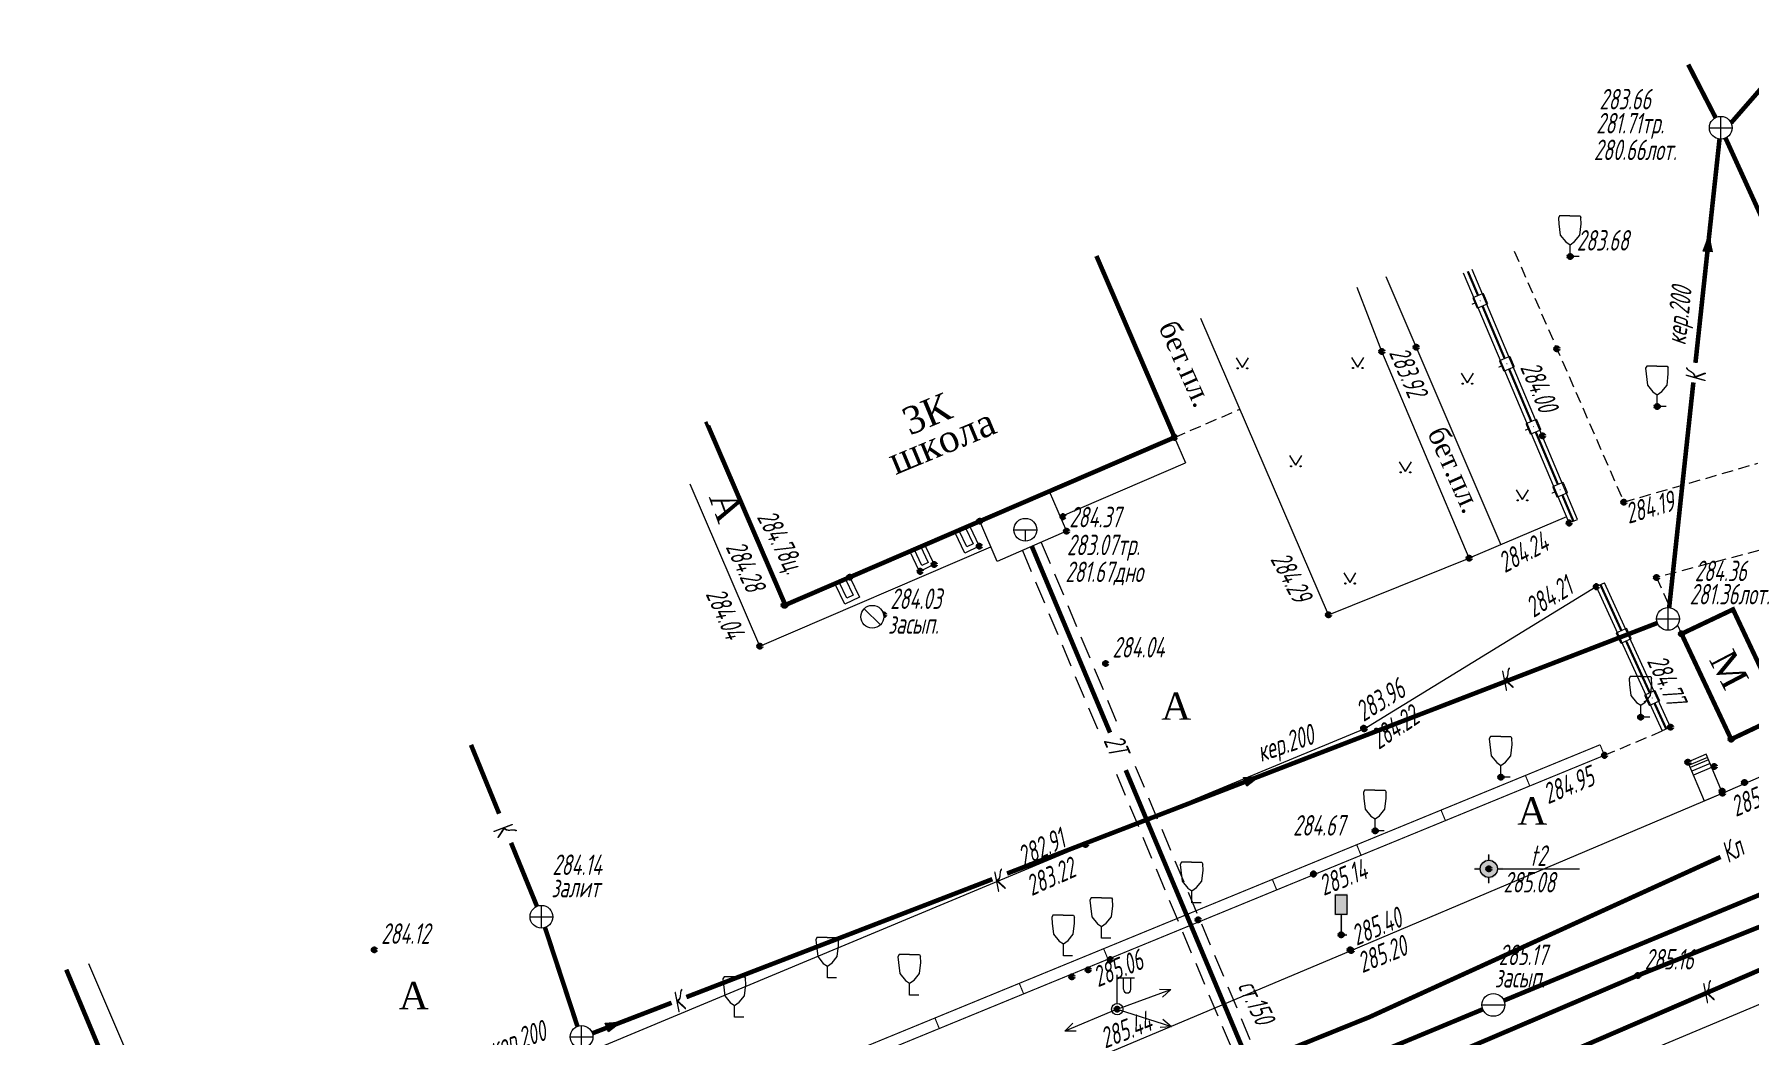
# Model space of a CAD drawing. Header units: metres. Extents: x -857 to 4713, y -766 to 4803.
# Drawn here: x 1626.5 to 1701.7, y 2386 to 2429.9 of the extents above; entities that cross this region are included whole.
import ezdxf

# ---------------------------------------------------------------- set-up
doc = ezdxf.new("R2010")
doc.units = ezdxf.units.M
doc.set_wipeout_variables(frame=1)
for name, pattern in [('COMMUN', [6, 5, -1]), ('DASHED', [0.75, 0.5, -0.25]), ('DASHEDX2', [1.5, 1, -0.5])]:
    doc.linetypes.add(name, pattern=pattern)
for name, color, linetype, lineweight, transparency in [('51361400', 7, 'Continuous', 18, 0.65), ('51361800', 7, 'Continuous', 18, 0.65), ('51361930', 7, 'Continuous', 18, 0.65), ('51361990', 7, 'Continuous', 18, 0.65), ('51472300', 7, 'Continuous', 18, 0.65), ('71133200', 7, 'Continuous', 18, 0.65), ('82212000', 7, 'Continuous', 18, 0.65), ('82221000', 7, 'Continuous', 18, 0.65), ('Commun', 7, 'Continuous', 18, 0.65), ('ELE_SKLAD', 7, 'Continuous', 18, 0.65), ('GEO_POINTS', 7, 'Continuous', 18, 0.65), ('Otm', 7, 'Continuous', 18, 0.65), ('Sit', 7, 'Continuous', 18, 0.65), ('Text', 7, 'Continuous', 18, 0.65), ('Text_com', 7, 'Continuous', 18, 0.65), ('Us_znak', 7, 'Continuous', 18, 0.65), ('Us_znak_fon', 7, 'Continuous', 18, 0.65)]:
    doc.layers.add(name, color=color, linetype=linetype, lineweight=lineweight, transparency=transparency)
doc.styles.add('eskd', font='ESKD1.shx', dxfattribs={"width": 1.2, "oblique": 15})
doc.styles.get("Standard").update_dxf_attribs({"font": 'GOST_0.TTF', "oblique": 15})
doc.styles.add('style1', font='times.ttf', dxfattribs={"height": 1})

# ---------------------------------------------------------------- blocks, each defined once
blk = doc.blocks.new('51472300')
for p, q in [((0, 0.5), (0, 3)), ((0, 2.75), (1.5, 2.75)), ((0.54, 1.74), (0.54, 2.75)), ((1.2, 1.74), (1.2, 2.75))]:
    blk.add_line(p, q)
at = {"color": 7}
for radius in [0.5, 0.05]:
    blk.add_circle((0, 0), radius, dxfattribs=at)
blk.add_arc((0.87, 1.75), 0.331, 182.1567, 357.8433)
at = {"oblique": 15}
blk.add_attdef('Z', (1.02, -1.37), '', height=2, dxfattribs=at)
blk = doc.blocks.new('71133200')
for p, q in [((-0.924145, 3.560442), (-1.024145, 3.360442)), ((-1.024145, 3.360442), (-0.977382, 2.864397)), ((-0.024145, 3.560442), (-0.924145, 3.560442)), ((-0.024145, 3.560442), (0.875855, 3.560442)), ((0.875855, 3.560442), (0.958164, 3.395824)), ((0.975974, 2.864397), (0.958164, 3.395824)), ((-0.977382, 2.864397), (-0.861899, 1.88241)), ((-0.861899, 1.88241), (-0.374616, 1.28565)), ((0.401375, 1.321765), (0.861899, 1.88241)), ((0.861899, 1.88241), (0.975974, 2.864397)), ((-0.374616, 1.28565), (0, 1.039723)), ((0, 1.039723), (0.401375, 1.321765)), ((0, 0), (0, 1.039723)), ((0.8, 0), (0, 0))]:
    blk.add_line(p, q)
at = {"style": 'eskd', "oblique": 14.99997778}
blk.add_attdef('Z', (1.873004, -0.239356), '', height=2, dxfattribs=at)
blk = doc.blocks.new('51361990a')
at = {"color": 7, "style": 'eskd', "oblique": 15}
for tag, p in [('Z', (1.73, 1.41)), ('Z1', (1.73, -0.99)), ('Z2', (1.73, -3.39))]:
    blk.add_attdef(tag, p, '', height=2, dxfattribs=at)
at = {"color": 7}
blk.add_wipeout([(1, 0.1), (0.97, 0.3), (0.89, 0.48), (0.78, 0.64), (0.64, 0.78), (0.48, 0.89), (0.3, 0.97), (0.1, 1.01), (-0.09, 1.01), (-0.29, 0.97), (-0.47, 0.89), (-0.63, 0.78), (-0.77, 0.64), (-0.88, 0.48), (-0.96, 0.3), (-1, 0.1), (-1, -0.09), (-0.96, -0.29), (-0.88, -0.47), (-0.77, -0.63), (-0.63, -0.77), (-0.47, -0.88), (-0.29, -0.96), (-0.09, -0.99), (0.1, -0.99), (0.3, -0.96), (0.48, -0.88), (0.64, -0.77), (0.78, -0.63), (0.89, -0.47), (0.97, -0.29), (1, -0.09)], dxfattribs=at)
blk.add_line((-0.71, 0.7), (0.71, -0.7))
blk.add_circle((0, 0.01), 1)
blk = doc.blocks.new('*U268')
at = {"layer": '82212000', "linetype": 'Continuous', "ltscale": 0.5}
for points in [[(5192255.445, 4969170.856, 1), (5192255.424, 4969170.901, 1)], [(5192256.69, 4969168.126, 1), (5192256.669, 4969168.171, 1)]]:
    blk.add_hatch(color=256, dxfattribs=at).paths.add_polyline_path(points, flags=0)
at = {"layer": '82212000', "ltscale": 0.5, "const_width": 0.1}
blk.add_lwpolyline([(5192255.331, 4969171.106), (5192254.414, 4969173.118)], dxfattribs=at)
at = {"layer": '82212000', "linetype": 'Continuous', "ltscale": 0.5}
for points, const_width in [([(5192255.104, 4969171.002), (5192255.559, 4969171.209)], 0.05), ([(5192255.311, 4969170.547), (5192255.104, 4969171.002)], 0.05), ([(5192255.559, 4969171.209), (5192255.766, 4969170.755)], 0.05), ([(5192255.207, 4969170.775), (5192255.071, 4969170.712)], 0.05), ([(5192255.766, 4969170.755), (5192255.311, 4969170.547)], 0.05), ([(5192256.576, 4969168.376), (5192255.538, 4969170.651)], 0.1), ([(5192256.452, 4969168.045), (5192256.315, 4969167.983)], 0.05), ([(5192256.348, 4969168.272), (5192256.803, 4969168.48)], 0.05), ([(5192256.556, 4969167.817), (5192256.348, 4969168.272)], 0.05), ([(5192257.011, 4969168.025), (5192256.556, 4969167.817)], 0.05), ([(5192256.803, 4969168.48), (5192257.011, 4969168.025)], 0.05)]:
    blk.add_lwpolyline(points, dxfattribs=dict(at, const_width=const_width))
at = {"layer": '82212000', "linetype": 'Continuous', "ltscale": 0.5, "flags": 128}
blk.add_lwpolyline([(5192257.302, 4969166.784, 0.1, 0.1, 0), (5192256.783, 4969167.921, 0, 0, 0)], format="xyseb", dxfattribs=at)
blk = doc.blocks.new('*U269')
at = {"layer": '82212000', "linetype": 'Continuous', "ltscale": 0.5}
for points in [[(5192249.152, 4969185.556, 1), (5192249.132, 4969185.602, 1)], [(5192250.319, 4969182.792, 1), (5192250.299, 4969182.838, 1)], [(5192251.486, 4969180.029, 1), (5192251.466, 4969180.075, 1)], [(5192252.653, 4969177.265, 1), (5192252.633, 4969177.311, 1)]]:
    blk.add_hatch(color=256, dxfattribs=at).paths.add_polyline_path(points, flags=0)
at = {"layer": '82212000', "ltscale": 0.5, "const_width": 0.1}
blk.add_lwpolyline([(5192249.045, 4969185.809), (5192248.596, 4969186.871)], dxfattribs=at)
at = {"layer": '82212000', "linetype": 'Continuous', "ltscale": 0.5}
for points, const_width in [([(5192248.912, 4969185.482), (5192248.773, 4969185.423)], 0.05), ([(5192248.814, 4969185.712), (5192249.275, 4969185.907)], 0.05), ([(5192249.009, 4969185.252), (5192248.814, 4969185.712)], 0.05), ([(5192249.469, 4969185.446), (5192249.009, 4969185.252)], 0.05), ([(5192250.212, 4969183.046), (5192249.239, 4969185.349)], 0.1), ([(5192249.275, 4969185.907), (5192249.469, 4969185.446)], 0.05), ([(5192249.981, 4969182.948), (5192250.442, 4969183.143)], 0.05), ([(5192250.176, 4969182.488), (5192249.981, 4969182.948)], 0.05), ([(5192250.442, 4969183.143), (5192250.636, 4969182.682)], 0.05), ([(5192250.079, 4969182.718), (5192249.94, 4969182.66)], 0.05), ([(5192250.636, 4969182.682), (5192250.176, 4969182.488)], 0.05), ([(5192251.379, 4969180.282), (5192250.406, 4969182.585)], 0.1), ([(5192251.246, 4969179.954), (5192251.108, 4969179.896)], 0.05), ([(5192251.148, 4969180.185), (5192251.609, 4969180.379)], 0.05), ([(5192251.343, 4969179.724), (5192251.148, 4969180.185)], 0.05), ([(5192251.804, 4969179.919), (5192251.343, 4969179.724)], 0.05), ([(5192251.609, 4969180.379), (5192251.804, 4969179.919)], 0.05), ([(5192252.546, 4969177.518), (5192251.573, 4969179.821)], 0.1), ([(5192252.413, 4969177.191), (5192252.275, 4969177.132)], 0.05), ([(5192252.316, 4969177.421), (5192252.776, 4969177.616)], 0.05), ([(5192252.51, 4969176.96), (5192252.316, 4969177.421)], 0.05), ([(5192252.971, 4969177.155), (5192252.51, 4969176.96)], 0.05), ([(5192252.776, 4969177.616), (5192252.971, 4969177.155)], 0.05)]:
    blk.add_lwpolyline(points, dxfattribs=dict(at, const_width=const_width))
at = {"layer": '82212000', "linetype": 'Continuous', "ltscale": 0.5, "flags": 128}
blk.add_lwpolyline([(5192253.227, 4969175.906, 0.1, 0.1, 0), (5192252.74, 4969177.058, 0, 0, 0)], format="xyseb", dxfattribs=at)
blk = doc.blocks.new('*U270')
at = {"layer": '82221000', "ltscale": 0.5, "flags": 128}
blk.add_lwpolyline([(5192212.274, 4969148.786, 0.05, 0.05, 0), (5192254.396, 4969166.096, 0, 0, 0)], format="xyseb", dxfattribs=at)
blk.add_lwpolyline([(5192212.274, 4969148.786, 0.05, 0.05, 0), (5192254.396, 4969166.096, 0, 0, 0)], format="xyseb", dxfattribs=at)
at = {"layer": '82221000', "ltscale": 0.5, "const_width": 0.05}
blk.add_lwpolyline([(5192212.464, 4969148.324), (5192254.586, 4969165.634)], dxfattribs=at)
at = {"layer": '82221000', "linetype": 'Continuous', "ltscale": 0.5, "const_width": 0.05}
for points in [[(5192251.312, 4969164.288), (5192251.122, 4969164.751)], [(5192247.612, 4969162.768), (5192247.422, 4969163.23)], [(5192243.912, 4969161.247), (5192243.722, 4969161.71)], [(5192240.213, 4969159.727), (5192240.022, 4969160.189)], [(5192236.513, 4969158.206), (5192236.323, 4969158.669)], [(5192232.813, 4969156.686), (5192232.623, 4969157.148)], [(5192229.113, 4969155.166), (5192228.923, 4969155.628)], [(5192225.413, 4969153.645), (5192225.223, 4969154.108)], [(5192221.714, 4969152.125), (5192221.524, 4969152.587)], [(5192218.014, 4969150.604), (5192217.824, 4969151.067)], [(5192214.314, 4969149.084), (5192214.124, 4969149.546)]]:
    blk.add_lwpolyline(points, dxfattribs=at)
blk = doc.blocks.new('51361800a')
at = {"style": 'eskd', "oblique": 15}
for tag, p in [('Z', (1.72, 1.4)), ('Z1', (1.72, -1)), ('Z2', (1.72, -3.4))]:
    blk.add_attdef(tag, p, '', height=2, dxfattribs=at)
at = {"color": 7}
blk.add_wipeout([(-0.1, 1), (-0.29, 0.96), (-0.47, 0.89), (-0.64, 0.78), (-0.78, 0.64), (-0.89, 0.47), (-0.96, 0.29), (-1, 0.1), (-1, -0.1), (-0.96, -0.29), (-0.89, -0.47), (-0.78, -0.64), (-0.64, -0.78), (-0.47, -0.89), (-0.29, -0.96), (-0.1, -1), (0.1, -1), (0.29, -0.96), (0.47, -0.89), (0.64, -0.78), (0.78, -0.64), (0.89, -0.47), (0.96, -0.29), (1, -0.1), (1, 0.1), (0.96, 0.29), (0.89, 0.47), (0.78, 0.64), (0.64, 0.78), (0.47, 0.89), (0.29, 0.96), (0.1, 1)], dxfattribs=at)
for p, q in [((-1, 0), (1, 0)), ((0, -1), (0, 1))]:
    blk.add_line(p, q)
blk.add_circle((0, 0), 1)
blk = doc.blocks.new('51361400a')
at = {"style": 'eskd', "oblique": 15}
for tag, p in [('Z', (1.72, 1.4)), ('Z1', (1.72, -1)), ('Z2', (1.72, -3.4))]:
    blk.add_attdef(tag, p, '', height=2, dxfattribs=at)
at = {"color": 7}
blk.add_wipeout([(-0.1, 1), (-0.29, 0.96), (-0.47, 0.89), (-0.64, 0.78), (-0.78, 0.64), (-0.89, 0.47), (-0.96, 0.29), (-1, 0.1), (-1, -0.1), (-0.96, -0.29), (-0.89, -0.47), (-0.78, -0.64), (-0.64, -0.78), (-0.47, -0.89), (-0.29, -0.96), (-0.1, -1), (0.1, -1), (0.29, -0.96), (0.47, -0.89), (0.64, -0.78), (0.78, -0.64), (0.89, -0.47), (0.96, -0.29), (1, -0.1), (1, 0.1), (0.96, 0.29), (0.89, 0.47), (0.78, 0.64), (0.64, 0.78), (0.47, 0.89), (0.29, 0.96), (0.1, 1)], dxfattribs=at)
blk.add_line((-1, 0), (1, 0))
blk.add_circle((0, 0), 1)
blk = doc.blocks.new('51361930a')
at = {"style": 'eskd', "oblique": 15}
for tag, p in [('Z', (1.72, 1.4)), ('Z1', (1.72, -1)), ('Z2', (1.72, -3.4))]:
    blk.add_attdef(tag, p, '', height=2, dxfattribs=at)
at = {"color": 7}
blk.add_wipeout([(-0.1, 1), (-0.29, 0.96), (-0.47, 0.89), (-0.64, 0.78), (-0.78, 0.64), (-0.89, 0.47), (-0.96, 0.29), (-1, 0.1), (-1, -0.1), (-0.96, -0.29), (-0.89, -0.47), (-0.78, -0.64), (-0.64, -0.78), (-0.47, -0.89), (-0.29, -0.96), (-0.1, -1), (0.1, -1), (0.29, -0.96), (0.47, -0.89), (0.64, -0.78), (0.78, -0.64), (0.89, -0.47), (0.96, -0.29), (1, -0.1), (1, 0.1), (0.96, 0.29), (0.89, 0.47), (0.78, 0.64), (0.64, 0.78), (0.47, 0.89), (0.29, 0.96), (0.1, 1)], dxfattribs=at)
for p, q in [((-1, 0), (1, 0)), ((0, 0), (0, -1))]:
    blk.add_line(p, q)
blk.add_circle((0, 0), 1)
blk = doc.blocks.new('NAPR')
at = {"layer": 'Us_znak', "color": 0, "linetype": 'Continuous', "lineweight": -2}
for p in [(-0.191, 2.038), (0.189, 2.037)]:
    blk.add_line(p, (0, 2.5), dxfattribs=at)
blk.add_lwpolyline([(0, 0), (0, 2.5)], dxfattribs=at)
blk = doc.blocks.new('GAZON')
at = {"layer": 'Us_znak', "linetype": 'COMMUN', "lineweight": -2}
for points in [[(-0.233, -0.041, 1), (-0.183, -0.041, 1)], [(0.183, -0.041, 1), (0.233, -0.041, 1)]]:
    blk.add_hatch(color=0, dxfattribs=at).paths.add_polyline_path(points)
at = {"layer": 'Us_znak', "color": 0, "linetype": 'COMMUN', "lineweight": -2}
for points in [[(0, 0), (-0.26, 0.427)], [(0, 0), (0.26, 0.427)]]:
    blk.add_lwpolyline(points, dxfattribs=at)
for centre in [(-0.208, -0.041), (0.208, -0.041)]:
    blk.add_circle(centre, 0.025, dxfattribs=at)
blk = doc.blocks.new('ZNAK')
at = {"layer": 'Us_znak_fon', "true_color": 0xffffff}
blk.add_hatch(color=7, dxfattribs=at).paths.add_polyline_path([(0.3, 1.8), (-0.3, 1.8), (-0.3, 0.85), (-0.05, 0.85), (-0.05, -0.05), (0.25, -0.05), (0.25, 0.05), (0.05, 0.05), (0.05, 0.85), (0.3, 0.85)])
at = {"layer": 'Us_znak', "color": 0, "linetype": 'Continuous', "lineweight": -2, "ltscale": 10}
blk.add_lwpolyline([(-0.25, 1.75), (0.25, 1.75), (0.25, 0.9), (-0.25, 0.9)], close=True, dxfattribs=at)
at = {"layer": 'Us_znak', "linetype": 'DASHEDX2', "ltscale": 10}
blk.add_lwpolyline([(0, 0.9), (0, 0), (0.25, 0)], dxfattribs=at)
blk = doc.blocks.new('A$C52264BE2')
at = {"layer": 'Sit'}
h = blk.add_hatch(color=32, dxfattribs=at)
h.dxf.hatch_style = 1
h.paths.add_polyline_path([(0, 0.374), (0.714, 0.443), (0.15, 0)])
at = {"layer": 'Sit', "color": 32, "elevation": 285.308}
blk.add_lwpolyline([(0, 0.374), (0.714, 0.443), (0.15, 0), (0, 0.374)], dxfattribs=at)
blk = doc.blocks.new('POINT')
at = {"layer": 'Us_znak', "linetype": 'Continuous', "lineweight": -2}
h = blk.add_hatch(color=0, dxfattribs=at)
edge = h.paths.add_edge_path()
edge.add_arc((0, 0), 0.05, 0, 360)
at = {"layer": 'Us_znak_fon', "linetype": 'Continuous', "true_color": 0xffffff}
blk.add_hatch(color=7, dxfattribs=at).paths.add_polyline_path([(-0.422, 0.05, -0.346708), (-0.05, 0.422), (-0.05, 0.625), (0.05, 0.625), (0.05, 0.422, -0.346708), (0.422, 0.05), (0.625, 0.05), (0.625, -0.05), (0.422, -0.05, -0.346708), (0.05, -0.422), (0.05, -0.625), (-0.05, -0.625), (-0.05, -0.422, -0.346708), (-0.422, -0.05), (-0.625, -0.05), (-0.625, 0.05)])
at = {"layer": 'Us_znak', "color": 0, "linetype": 'Continuous', "lineweight": -2}
for p, q in [((-0.625, 0), (-0.375, 0)), ((0, 0.375), (0, 0.625)), ((0.375, 0), (0.625, 0)), ((0, -0.625), (0, -0.375))]:
    blk.add_line(p, q, dxfattribs=at)
for radius in [0.375, 0.05]:
    blk.add_circle((0, 0), radius, dxfattribs=at)

msp = doc.modelspace()

# ---------------------------------------------------------------- linework, layer by layer
at = {"layer": 'Commun', "color": 32, "linetype": 'COMMUN', "ltscale": 0.7, "const_width": 0.2, "flags": 128}
for points, elevation in [([(1700.919, 2426.024), (1709.617, 2435.989)], 283.662), ([(1700.237, 2426.258), (1699.04, 2428.583)], 283.662), ([(1700.676, 2425.357), (1707.431, 2410.525)], 283.662), ([(1646.885, 2395.713), (1645.651, 2398.733)], 284.138), ([(1648.544, 2391.649), (1647.407, 2394.434)], 284.138), ([(1674.353, 2376.842), (1714.357, 2394.112)], 285.308), ([(1648.897, 2390.713), (1650.315, 2386.397)], 284.138)]:
    msp.add_lwpolyline(points, dxfattribs=dict(at, elevation=elevation))
for points in [[(1699.357, 2415.493), (1700.412, 2425.311)], [(1698.205, 2404.762), (1699.265, 2414.636)], [(1669.162, 2393.086), (1697.687, 2404.081)], [(1655.097, 2387.665), (1668.52, 2392.839)], [(1650.975, 2386.076), (1654.448, 2387.414)]]:
    msp.add_lwpolyline(points, dxfattribs=at)
at = {"layer": 'Commun', "color": 5, "linetype": 'DASHED', "ltscale": 2, "elevation": 283.988, "flags": 128}
for points in [[(1669.835, 2407.268), (1673.265, 2399.094)], [(1670.664, 2407.616), (1674.095, 2399.443)], [(1673.956, 2397.449), (1682.322, 2377.514)], [(1674.785, 2397.797), (1683.151, 2377.862)]]:
    msp.add_lwpolyline(points, dxfattribs=at)
at = {"layer": 'Commun', "color": 5, "linetype": 'COMMUN', "ltscale": 0.7, "const_width": 0.2, "elevation": 283.988, "flags": 128}
for points in [[(1670.25, 2407.442), (1673.68, 2399.269)], [(1670.25, 2407.442), (1673.68, 2399.269)], [(1674.37, 2397.623), (1682.737, 2377.688)], [(1674.37, 2397.623), (1682.737, 2377.688)]]:
    msp.add_lwpolyline(points, dxfattribs=at)
at = {"layer": 'Commun', "color": 4, "linetype": 'COMMUN', "ltscale": 0.7, "const_width": 0.2, "flags": 128}
for points, elevation in [([(1734.068, 2403.482), (1696.833, 2388.616)], 287.906), ([(1654.864, 2370.712), (1696.833, 2388.616)], 285.22)]:
    msp.add_lwpolyline(points, dxfattribs=dict(at, elevation=elevation))
at = {"layer": 'Commun', "color": 106, "linetype": 'COMMUN', "ltscale": 0.7, "const_width": 0.2, "elevation": 285.881, "flags": 128}
for points in [[(1690.954, 2387.512), (1724.508, 2401.394)], [(1669.604, 2378.643), (1690.03, 2387.129)]]:
    msp.add_lwpolyline(points, dxfattribs=at)
at = {"layer": 'GEO_POINTS', "lineweight": 60}
for centre in [(1700.463, 2425.827, 283.662), (1693.857, 2420.16, 283.68), (1685.596, 2415.994, 283.925), (1687.108, 2416.183, 283.95), (1693.28, 2416.115, 283.845), (1697.679, 2413.576, 283.954), (1676.511, 2412.225, 282.531), (1692.649, 2412.288, 284.004), (1696.22, 2409.387, 284.19), (1667.962, 2408.543, 283.891), (1671.616, 2408.745, 284), (1693.819, 2408.468, 284.241), (1669.965, 2408.173, 284.367), (1671.771, 2408.104, 283.988), (1667.946, 2407.455, 283.984), (1689.435, 2406.919, 284.171), (1662.26, 2406.095, 283.932), (1665.347, 2406.346, 284.03), (1665.97, 2406.643, 284.022), (1695.008, 2405.675, 284.208), (1697.648, 2406.073, 284.288), (1659.384, 2404.861, 284.779), (1659.436, 2404.87, 284.279), (1663.741, 2404.435, 284.033), (1683.26, 2404.441, 282.694), (1698.153, 2404.262, 284.357), (1698.745, 2403.603, 284.391), (1658.322, 2403.058, 284.038), (1673.487, 2402.305, 284.041), (1684.804, 2399.47, 283.958), (1684.823, 2399.441, 284.225), (1696.955, 2399.952, 284.833), (1698.261, 2399.507, 284.768), (1700.924, 2398.978, 284.759), (1695.363, 2398.274, 284.95), (1699.022, 2397.977, 284.877), (1690.826, 2397.312, 284.575), (1700.173, 2397.786, 284.96), (1701.507, 2397.08, 285.096), (1700.53, 2396.697, 285.269), (1700.544, 2396.615, 285.103), (1685.305, 2394.964, 284.666), (1672.608, 2394.36, 282.909), (1690.295, 2393.291, 285.075), (1682.602, 2393.066, 285.136), (1648.734, 2391.184, 284.138), (1677.548, 2391.055, 285.032), (1683.814, 2390.396, 285.114), (1641.411, 2389.741, 284.118), (1684.209, 2389.733, 285.397), (1684.251, 2389.71, 285.196), (1672.718, 2388.865, 285.063), (1673.692, 2389.318, 285.049), (1672.001, 2388.549, 285.078), (1696.833, 2388.616, 285.156), (1690.489, 2387.319, 285.169), (1673.998, 2387.136, 285.125)]:
    msp.add_circle(centre, 0.06, dxfattribs=at)
at = {"layer": 'Sit', "const_width": 0.2, "flags": 128}
for points in [[(1656.053, 2412.848), (1656.008, 2412.828), (1659.436, 2404.87), (1676.511, 2412.225), (1673.083, 2420.184)], [(1618.202, 2384.621), (1621.131, 2377.626), (1630.894, 2381.713), (1627.899, 2388.869)]]:
    msp.add_lwpolyline(points, dxfattribs=at)
at = {"layer": 'Sit', "linetype": 'DASHED', "flags": 128}
for points, elevation in [([(1691.408, 2420.399), (1696.22, 2409.387), (1702.094, 2411.09)], 283.845), ([(1697.648, 2406.073), (1698.745, 2403.603)], 284.288), ([(1695.363, 2398.274), (1697.897, 2399.341)], 284.877)]:
    msp.add_lwpolyline(points, dxfattribs=dict(at, elevation=elevation))
at = {"layer": 'Sit', "flags": 128}
for points, elevation in [([(1685.782, 2419.283), (1690.819, 2407.511)], 283.95), ([(1693.819, 2408.468), (1689.189, 2419.433)], 284.241), ([(1694.188, 2408.624), (1689.557, 2419.589)], 284.241), ([(1683.26, 2404.441), (1689.435, 2406.919), (1685.596, 2415.994), (1684.516, 2418.805)], 282.694), ([(1683.26, 2404.441), (1677.662, 2417.438)], 282.694), ([(1671.498, 2408.734), (1676.995, 2411.102)], 284.038), ([(1658.322, 2403.058), (1655.259, 2410.169)], 284.038), ([(1693.703, 2408.745), (1693.703, 2408.745), (1689.435, 2406.919)], 284.241), ([(1693.819, 2408.468), (1694.188, 2408.624)], 284.241), ([(1667.342, 2408.258), (1667.679, 2407.55), (1667.399, 2407.416), (1667.062, 2408.125)], 283.984), ([(1658.322, 2403.058), (1668.45, 2407.421)], 284.038), ([(1665.366, 2407.445), (1665.703, 2406.737), (1665.424, 2406.604), (1665.086, 2407.312)], 284.022), ([(1613.853, 2377.276), (1616.661, 2370.836), (1637.301, 2379.567), (1643.985, 2382.413), (1672.608, 2394.36), (1684.823, 2399.441), (1695.008, 2405.675)], 282.899), ([(1662.26, 2406.095), (1662.26, 2406.095), (1662.684, 2405.206), (1662.043, 2404.901), (1661.619, 2405.789), (1661.619, 2405.789)], 283.932), ([(1662.08, 2406.009), (1662.417, 2405.301), (1662.138, 2405.167), (1661.8, 2405.876)], 283.932), ([(1695.008, 2405.675), (1695.372, 2405.841)], 282.899), ([(1695.008, 2405.675), (1697.897, 2399.341)], 282.899), ([(1698.261, 2399.507), (1695.372, 2405.841)], 284.768), ([(1611.449, 2358.583), (1622.714, 2363.293), (1637.553, 2369.645), (1654.057, 2376.729), (1673.222, 2385.063), (1684.251, 2389.71), (1700.544, 2396.615), (1708.649, 2400.137)], 285.93), ([(1698.261, 2399.507), (1697.897, 2399.341)], 284.768), ([(1699.882, 2398.179), (1699.081, 2397.839)], 284.877), ([(1699.927, 2398.071), (1699.126, 2397.732)], 284.877), ([(1699.995, 2397.912), (1699.194, 2397.573)], 284.877), ([(1700.067, 2397.742), (1699.266, 2397.403)], 284.877), ([(1690.92, 2393.291), (1694.265, 2393.291)], 285.075), ([(1600.806, 2344.225), (1613.89, 2349.716), (1628.665, 2356.003), (1645.578, 2363.202), (1665.542, 2371.786), (1675.319, 2375.984), (1689.91, 2382.212), (1704.572, 2388.364), (1710.299, 2390.768)], 286.018)]:
    msp.add_lwpolyline(points, dxfattribs=dict(at, elevation=elevation))
at = {"layer": 'Sit', "linetype": 'DASHED', "flags": 128}
msp.add_lwpolyline([(1676.511, 2412.225), (1679.375, 2413.459)], dxfattribs=at)
at = {"layer": 'Sit', "flags": 128}
msp.add_lwpolyline([(1676.511, 2412.225), (1676.995, 2411.102)], dxfattribs=at)
at = {"layer": 'Sit', "linetype": 'DASHED', "elevation": 284.883, "flags": 128}
msp.add_lwpolyline([(1718.89, 2411.277, 0.063284), (1713.991, 2410.4), (1697.648, 2406.073)], format="xyb", dxfattribs=at)
at = {"layer": 'Sit', "flags": 128}
for points, elevation in [([(1671.771, 2408.104), (1668.728, 2406.781), (1667.962, 2408.543), (1671.005, 2409.866)], 283.988), ([(1667.946, 2407.455), (1667.305, 2407.15), (1666.881, 2408.039), (1667.522, 2408.344)], 283.984), ([(1665.97, 2406.643), (1665.329, 2406.337), (1664.905, 2407.226), (1665.546, 2407.531)], 284.022), ([(1699.022, 2397.977), (1699.744, 2396.275), (1700.544, 2396.615), (1699.823, 2398.317)], 284.877)]:
    msp.add_lwpolyline(points, close=True, dxfattribs=dict(at, elevation=elevation))
at = {"layer": 'Sit', "const_width": 0.2, "elevation": 284.817, "flags": 128}
msp.add_lwpolyline([(1703.184, 2400.05), (1700.924, 2398.978), (1698.745, 2403.603), (1701.005, 2404.675)], close=True, dxfattribs=at)
at = {"layer": 'Sit', "const_width": 0.05, "elevation": 284.877, "flags": 128}
msp.add_lwpolyline([(1695.363, 2398.274), (1695.172, 2398.74)], dxfattribs=at)
at = {"layer": 'Sit', "linetype": 'COMMUN', "ltscale": 0.7, "const_width": 0.2, "elevation": 284.965, "flags": 128}
msp.add_lwpolyline([(1700.457, 2393.813), (1685.057, 2386.788), (1664.495, 2378.488)], dxfattribs=at)
at = {"layer": 'Sit', "linetype": 'Continuous', "flags": 128}
msp.add_lwpolyline([(1617.302, 2384.162), (1620.61, 2376.447), (1632.195, 2381.415), (1628.887, 2389.13)], dxfattribs=at)

# ---------------------------------------------------------------- block references
at = {"layer": '51472300', "color": 7, "xscale": 0.5, "yscale": 0.5, "zscale": 0.5}
msp.add_blockref('51472300', (1673.998, 2387.136, 285.125), dxfattribs=at)
at = {"layer": '71133200', "color": 7, "xscale": 0.5, "yscale": 0.5, "zscale": 0.5}
for p in [(1693.857, 2420.16, 283.68), (1697.679, 2413.576, 283.954), (1696.955, 2399.952, 284.833), (1690.826, 2397.312, 284.575), (1685.305, 2394.964, 284.666), (1677.272, 2391.806, 285.032), (1673.311, 2390.243, 285.049), (1671.637, 2389.481, 285.078), (1661.287, 2388.503, 284.163), (1664.889, 2387.752, 284.208), (1657.211, 2386.779, 284.046)]:
    msp.add_blockref('71133200', p, dxfattribs=at)
at = {"layer": '82212000', "color": 7}
for name in ['*U269', '*U268']:
    msp.add_blockref(name, (-5190559.223, -4966767.36), dxfattribs=at)
at = {"layer": '82221000', "color": 7}
msp.add_blockref('*U270', (-5190559.223, -4966767.36), dxfattribs=at)
at = {"layer": 'Sit', "color": 7}
for p, rotation in [((1700.031, 2420.226, -285.308), 64.05317500214349), ((1679.53, 2396.925, -285.308), 359.8166648775302), ((1651.533, 2386.14, -285.308), 359.8166648775302)]:
    msp.add_blockref('A$C52264BE2', p, dxfattribs=dict(at, rotation=rotation))
at = {"layer": 'Sit', "color": 7, "linetype": 'Continuous'}
for name, p in [('GAZON', (1679.487, 2415.293)), ('GAZON', (1684.546, 2415.309)), ('GAZON', (1689.355, 2414.62)), ('GAZON', (1681.829, 2410.999)), ('GAZON', (1686.638, 2410.731)), ('GAZON', (1691.77, 2409.5)), ('GAZON', (1684.207, 2405.854)), ('POINT', (1690.295, 2393.291, 285.075)), ('ZNAK', (1683.814, 2390.396, 285.114))]:
    msp.add_blockref(name, p, dxfattribs=at)
at = {"layer": 'Sit', "color": 7, "linetype": 'Continuous', "xscale": -1}
for rotation in [290.0426047889819, 252.4359213880177]:
    msp.add_blockref('NAPR', (1673.998, 2387.136, 285.125), dxfattribs=dict(at, rotation=rotation))
at = {"layer": 'Sit', "color": 7, "linetype": 'Continuous', "rotation": 112.6325492434472}
msp.add_blockref('NAPR', (1673.998, 2387.136, 285.125), dxfattribs=at)

# ---------------------------------------------------------------- texts
at = {"layer": 'ELE_SKLAD', "oblique": 13, "width": 0.8}
msp.add_text('t2', height=0.9, dxfattribs=at).set_placement((1692.121, 2393.422, -9.339))
at = {"layer": 'Otm', "oblique": 13, "width": 0.8}
for s, p in [('283.68', (1694.157, 2420.42, 283.68)), ('284.36', (1699.328, 2405.915, 284.357)), ('281.36лот.', (1699.102, 2404.894, 284.357)), ('284.04', (1673.787, 2402.565, 284.041)), ('284.67', (1681.706, 2394.75, 284.666)), ('284.14', (1649.221, 2393.021, 284.138)), ('285.08', (1690.937, 2392.256, 285.93)), ('284.12', (1641.711, 2390.001, 284.118)), ('285.16', (1697.133, 2388.876, 285.156))]:
    msp.add_text(s, height=0.9, dxfattribs=at).set_placement(p)
for s, rotation, p in [('283.92', 293.35084, (1685.902, 2415.944, 283.925)), ('284.00', 292.99006, (1691.655, 2415.3, 284.004)), ('284.19', 16.1656, (1696.422, 2408.424, 284.19)), ('284.78ц.', 297.62745, (1658.172, 2408.733, 284.779)), ('284.24', 27.68875, (1690.995, 2406.258, 284.241)), ('284.28', 294.87966, (1656.807, 2407.418, 284.279)), ('284.29', 298.21629, (1680.696, 2406.88, 284.29)), ('284.21', 31.85819, (1692.255, 2404.293, 284.208)), ('284.04', 294.17647, (1655.929, 2405.354, 284.038)), ('284.77', 294.76668, (1697.216, 2402.41, 284.768)), ('283.96', 31.70066, (1684.797, 2399.726, 283.958)), ('284.22', 33.8219, (1685.465, 2398.502, 284.225)), ('284.95', 22.4082, (1692.888, 2396.119, 284.95)), ('285.10', 22.36078, (1701.125, 2395.562, 285.103)), ('282.91', 25.71877, (1669.891, 2393.367)), ('283.22', 24.12865, (1670.239, 2392.088)), ('285.14', 21.78791, (1683.048, 2392.098, 285.136)), ('285.40', 22.96499, (1684.489, 2389.91, 285.397)), ('285.20', 22.34762, (1684.746, 2388.708, 285.196)), ('285.06', 22.34057, (1673.148, 2388.086, 285.063)), ('285.44', 21.40439, (1673.459, 2385.397, 285.435))]:
    msp.add_text(s, height=0.9, rotation=rotation, dxfattribs=at).set_placement(p)
at = {"layer": 'Text', "style": 'style1'}
for s, height, rotation, p in [('бет.пл.', 0.9, 294.06503, (1675.787, 2417.086, -282.694)), ('бет.пл.', 0.9, 294.06503, (1687.579, 2412.435)), ('А', 1.2, 289.94943, (1656.074, 2409.608))]:
    msp.add_text(s, height=height, rotation=rotation, dxfattribs=at).set_placement(p)
at = {"layer": 'Text', "color": 7, "style": 'style1'}
for s, rotation, p in [('3К', 22.60692, (1664.895, 2412.299, -285.654)), ('школа', 22.60692, (1664.27, 2410.567, -285.654)), ('М', 297.60488, (1699.93, 2402.474))]:
    msp.add_text(s, height=1.2, rotation=rotation, dxfattribs=at).set_placement(p)
at = {"layer": 'Text', "style": 'style1'}
for p in [(1675.929, 2399.832), (1691.546, 2395.228), (1642.488, 2387.13)]:
    msp.add_text('А', height=1.2, dxfattribs=at).set_placement(p)
at = {"layer": 'Text_com', "oblique": 13, "width": 0.8}
for s, p in [('283.66', (1695.147, 2426.615, 283.662)), ('281.71тр.', (1695.007, 2425.56, 283.662)), ('280.66лот.', (1694.903, 2424.39, 283.662)), ('284.37', (1671.894, 2408.278, 284.367)), ('283.07тр.', (1671.791, 2407.056)), ('281.67дно', (1671.721, 2405.875)), ('284.03', (1664.041, 2404.695, 284.033)), ('засып.', (1663.945, 2403.605, 284.033)), ('залит', (1649.176, 2392.042, 568.171)), ('285.17', (1690.725, 2389.067, 285.169)), ('засып.', (1690.549, 2388.084, 285.169))]:
    msp.add_text(s, height=0.9, dxfattribs=at).set_placement(p)
for s, rotation, p in [('кер.200', 83.63158, (1698.921, 2416.249, 283.954)), ('К', 87.35301, (1699.803, 2414.615)), ('К', 24.3112, (1690.985, 2401.057)), ('кер.200', 18.97231, (1680.302, 2397.973)), ('2Т', 292.80267, (1673.382, 2398.93, 566.887)), ('К', 303.76784, (1646.578, 2395.004, 567.037)), ('Кл', 29.41067, (1700.788, 2393.527, 282.899)), ('К', 24.3112, (1668.71, 2392.238, 282.899)), ('ст.150', 295.26957, (1679.267, 2388.156, 1139.197)), ('К', 24.3112, (1699.805, 2387.349)), ('К', 24.3112, (1654.692, 2386.959)), ('кер.200', 18.97231, (1646.618, 2384.977))]:
    msp.add_text(s, height=0.9, rotation=rotation, dxfattribs=at).set_placement(p)

# ---------------------------------------------------------------- next in the draw order: block references
at = {"layer": '51361400', "color": 7, "xscale": 0.5, "yscale": 0.5, "zscale": 0.5}
msp.add_blockref('51361400a', (1690.492, 2387.322, 285.169), dxfattribs=at)
at = {"layer": '51361800', "color": 7, "xscale": 0.5, "yscale": 0.5, "zscale": 0.5}
for p in [(1700.466, 2425.811, 283.662), (1698.153, 2404.262), (1648.739, 2391.189, 284.138), (1650.499, 2385.919, 284.138)]:
    msp.add_blockref('51361800a', p, dxfattribs=at)
at = {"layer": '51361930', "color": 7, "xscale": 0.5, "yscale": 0.5, "zscale": 0.5}
msp.add_blockref('51361930a', (1669.963, 2408.171, 284.367), dxfattribs=at)
at = {"layer": '51361990', "color": 7, "xscale": 0.5, "yscale": 0.5, "zscale": 0.5}
msp.add_blockref('51361990a', (1663.252, 2404.348), dxfattribs=at)

# ---------------------------------------------------------------- next in the draw order: linework, layer by layer
msp.add_circle((1927.819, 2018.595), 2784.802)

doc.saveas('drawing.dxf')
